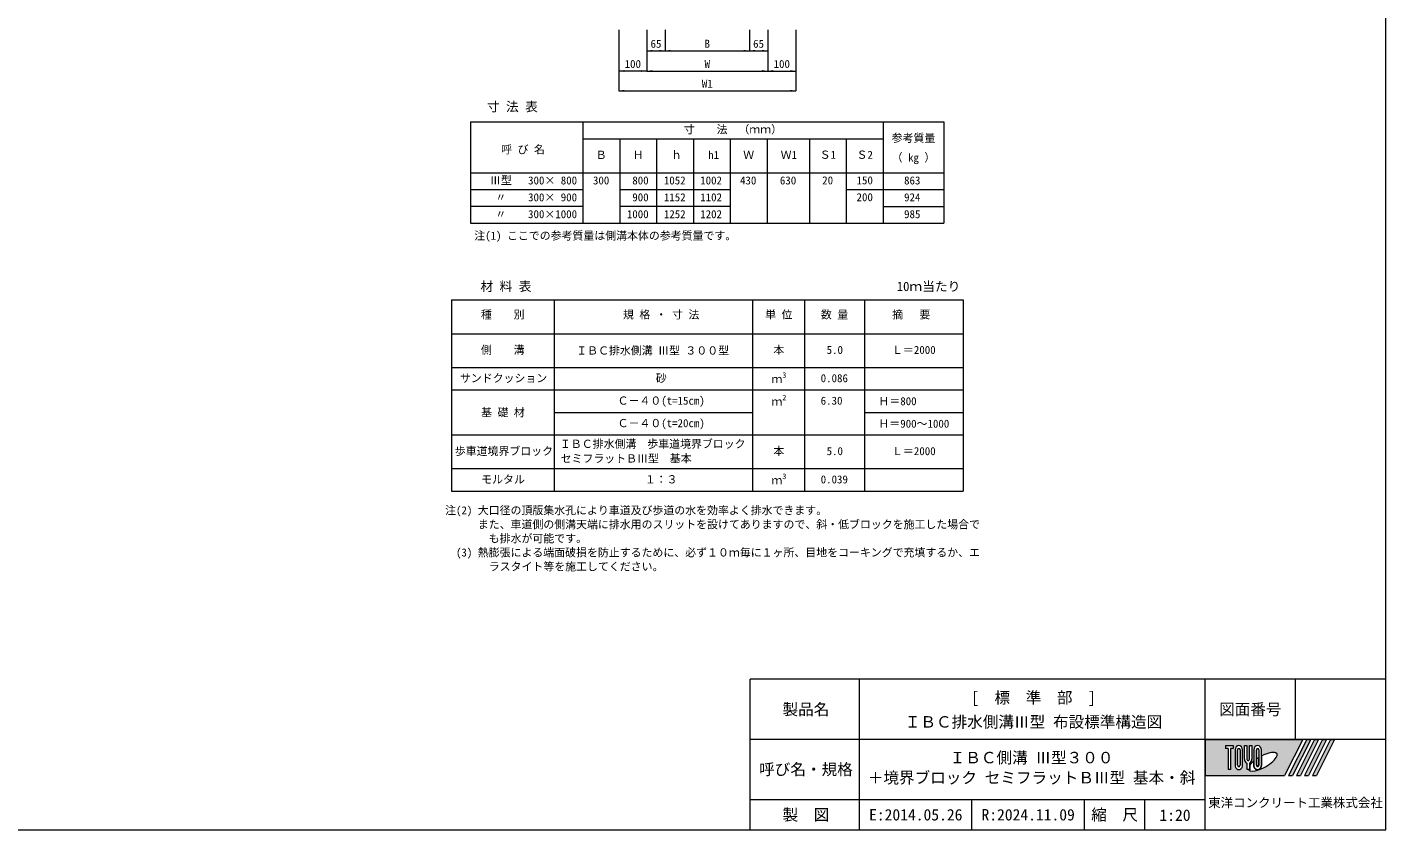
# Model space of a CAD drawing. Units: millimetres at full size. Extents: x 6872 to 78201, y -34623 to -7860.
# Drawn here: x 61321 to 66155, y -16634 to -13779 of the extents above; entities that cross this region are included whole.
import ezdxf
from ezdxf.enums import TextEntityAlignment as Align

# ---------------------------------------------------------------- set-up
doc = ezdxf.new("R2010")
doc.units = ezdxf.units.MM
doc.header["$LTSCALE"] = 16
for name, color, linetype, lineweight in [('0_2', 7, 'Continuous', 20), ('寸法線', 7, 'Continuous', 9), ('枠', 5, 'Continuous', 5)]:
    doc.layers.add(name, color=color, linetype=linetype, lineweight=lineweight)
doc.styles.add('ＭＳ ゴシック', font='')
doc.styles.get('ＭＳ ゴシック').set_extended_font_data('MS Gothic')

# ---------------------------------------------------------------- blocks, each defined once
blk = doc.blocks.new('filled_arrow')
at = {"color": 0, "linetype": 'Continuous', "lineweight": -2}
blk.add_solid([(7.5, 1.25), (0, 0), (7.5, -1.25)], dxfattribs=at)

msp = doc.modelspace()

# ---------------------------------------------------------------- hatches: boundary and pattern name
at = {"layer": '枠'}
h = msp.add_hatch(color=7, dxfattribs=at)
h.paths.add_polyline_path([(65512.2, -16312.32), (65512.2, -16440.89), (65795.05, -16440.89), (65859.34, -16312.32)])
edge = h.paths.add_edge_path(flags=16)
edge.add_ellipse((65717.57, -16391.47), major_axis=(50.37, 28.2), ratio=0.3471473, start_angle=-144.31122, end_angle=72.1899, ccw=False)
edge.add_ellipse((65698.91, -16403.64), major_axis=(0, 17.14), ratio=0.8463541, start_angle=-160.70346, end_angle=-90)
edge.add_line((65713.42, -16403.64), (65713.42, -16370.96))
edge = h.paths.add_edge_path(flags=16)
edge.add_ellipse((65698.91, -16349.57), major_axis=(0, 15.82), ratio=0.8463541, start_angle=-90, end_angle=90, ccw=False)
edge.add_line((65712.31, -16349.57), (65712.31, -16403.64))
edge.add_ellipse((65698.91, -16403.64), major_axis=(0, 15.82), ratio=0.8463541, start_angle=90, end_angle=-90, ccw=False)
edge.add_line((65685.52, -16403.64), (65685.52, -16349.57))
edge = h.paths.add_edge_path(flags=16)
edge.add_line((65703.38, -16349.57), (65703.38, -16403.64))
edge.add_ellipse((65698.91, -16403.64), major_axis=(0, 5.27), ratio=0.8463543, start_angle=90, end_angle=-90, ccw=False)
edge.add_line((65694.45, -16403.64), (65694.45, -16349.57))
edge.add_ellipse((65698.91, -16349.57), major_axis=(0, 5.27), ratio=0.8463543, start_angle=-90, end_angle=90, ccw=False)
edge = h.paths.add_edge_path(flags=16)
edge.add_line((65702.26, -16377.21), (65702.26, -16403.64))
edge.add_ellipse((65698.91, -16403.64), major_axis=(0, 3.96), ratio=0.8463541, start_angle=90, end_angle=-90, ccw=False)
edge.add_line((65695.56, -16403.64), (65695.56, -16381.54))
edge.add_ellipse((65717.57, -16391.47), major_axis=(50.37, 28.2), ratio=0.3471473, start_angle=107.79174, end_angle=126.47132, ccw=False)
edge = h.paths.add_edge_path(flags=16)
edge.add_line((65678.82, -16333.75), (65678.82, -16382.21))
edge.add_ellipse((65665.43, -16382.21), major_axis=(0, 15.82), ratio=0.8463541, start_angle=-163.34117, end_angle=-90, ccw=False)
edge.add_line((65669.9, -16397.13), (65669.9, -16419.46))
edge.add_line((65669.9, -16419.46), (65660.97, -16419.46))
edge.add_line((65660.97, -16419.46), (65660.97, -16397.13))
edge.add_ellipse((65665.43, -16382.21), major_axis=(0, 15.82), ratio=0.8463541, start_angle=90, end_angle=163.34117, ccw=False)
edge.add_line((65652.04, -16382.21), (65652.04, -16333.75))
edge.add_line((65652.04, -16333.75), (65660.97, -16333.75))
edge.add_line((65660.97, -16333.75), (65660.97, -16382.21))
edge.add_ellipse((65665.43, -16382.21), major_axis=(0, 5.27), ratio=0.8463543, start_angle=90, end_angle=-90)
edge.add_line((65669.9, -16382.21), (65669.9, -16333.75))
edge.add_line((65669.9, -16333.75), (65678.82, -16333.75))
edge = h.paths.add_edge_path(flags=16)
edge.add_line((65684.4, -16389.99), (65684.4, -16403.64))
edge.add_ellipse((65698.91, -16403.64), major_axis=(0, 17.14), ratio=0.8463541, start_angle=90, end_angle=-171.54427)
edge.add_ellipse((65717.57, -16391.47), major_axis=(50.37, 28.2), ratio=0.3471473, start_angle=-178.64954, end_angle=-148.29244, ccw=False)
edge.add_line((65667.97, -16420.78), (65671.01, -16420.78))
edge.add_line((65671.01, -16420.78), (65671.01, -16404.07))
edge.add_ellipse((65717.57, -16391.47), major_axis=(50.37, 28.2), ratio=0.3471473, start_angle=148.21912, end_angle=165.90812, ccw=False)
edge = h.paths.add_edge_path(flags=16)
edge.add_ellipse((65631.95, -16349.57), major_axis=(0, 15.82), ratio=0.8463541, start_angle=-90, end_angle=90, ccw=False)
edge.add_line((65645.34, -16349.57), (65645.34, -16403.64))
edge.add_ellipse((65631.95, -16403.64), major_axis=(0, 15.82), ratio=0.8463541, start_angle=90, end_angle=-90, ccw=False)
edge.add_line((65618.56, -16403.64), (65618.56, -16349.57))
edge = h.paths.add_edge_path(flags=16)
edge.add_line((65636.41, -16349.57), (65636.41, -16403.64))
edge.add_ellipse((65631.95, -16403.64), major_axis=(0, 5.27), ratio=0.8463543, start_angle=90, end_angle=-90, ccw=False)
edge.add_line((65627.48, -16403.64), (65627.48, -16349.57))
edge.add_ellipse((65631.95, -16349.57), major_axis=(0, 5.27), ratio=0.8463543, start_angle=-90, end_angle=90, ccw=False)
h.paths.add_polyline_path([(65611.86, -16333.75), (65611.86, -16344.3), (65602.93, -16344.3), (65602.93, -16419.46), (65594, -16419.46), (65594, -16344.3), (65585.07, -16344.3), (65585.07, -16333.75)], flags=16)
for points in [[(65809.2, -16440.89), (65823.34, -16440.89), (65887.63, -16312.32), (65873.48, -16312.32)], [(65915.91, -16312.32), (65901.77, -16312.32), (65837.48, -16440.89), (65851.63, -16440.89)], [(65944.2, -16312.32), (65930.05, -16312.32), (65865.77, -16440.89), (65879.91, -16440.89)], [(65972.48, -16312.32), (65958.34, -16312.32), (65894.05, -16440.89), (65908.2, -16440.89)]]:
    msp.add_hatch(color=7, dxfattribs=at).paths.add_polyline_path(points)

# ---------------------------------------------------------------- linework, layer by layer
at = {"layer": '0_2'}
for p, q in [((62898.68, -14116.03), (62898.68, -14476.48)), ((62898.68, -14116.03), (64582.61, -14116.03)), ((63297.68, -14116.03), (63297.68, -14476.48)), ((64366.43, -14116.03), (64366.43, -14476.48)), ((64582.61, -14116.03), (64582.61, -14476.48)), ((63297.68, -14176.03), (64366.43, -14176.03)), ((63428.93, -14176.03), (63428.93, -14476.48)), ((63560.18, -14176.03), (63560.18, -14476.48)), ((63691.43, -14176.03), (63691.43, -14476.48)), ((63822.68, -14176.03), (63822.68, -14476.48)), ((63953.93, -14176.03), (63953.93, -14476.48)), ((64103.93, -14176.03), (64103.93, -14476.48)), ((64235.18, -14176.03), (64235.18, -14476.48)), ((62898.68, -14296.48), (63404.94, -14296.48)), ((62898.68, -14296.48), (64079.94, -14296.48)), ((63522.68, -14296.48), (63972.68, -14296.48)), ((64061.19, -14296.48), (64582.61, -14296.48)), ((62898.68, -14356.48), (63297.68, -14356.48)), ((63428.93, -14356.48), (63822.68, -14356.48)), ((64235.18, -14356.48), (64582.61, -14356.48)), ((63297.68, -14416.48), (62898.68, -14416.48)), ((63822.68, -14416.48), (63428.93, -14416.48)), ((64366.43, -14416.48), (64582.61, -14416.48)), ((62898.68, -14476.48), (64582.61, -14476.48)), ((62830.61, -14749.2), (64650.68, -14749.2)), ((62830.61, -14749.2), (62830.61, -15429.21)), ((63196.64, -15429.21), (63196.64, -14749.2)), ((63902.83, -15429.21), (63902.83, -14749.2)), ((64087.39, -15429.21), (64087.39, -14749.2)), ((64300.67, -15429.21), (64300.67, -14749.2)), ((64650.68, -14749.2), (64650.68, -15429.21)), ((62830.61, -14869.2), (64650.68, -14869.2)), ((62830.61, -14989.2), (64650.68, -14989.2)), ((62830.61, -15069.2), (64650.68, -15069.2)), ((63196.64, -15149.21), (63902.83, -15149.21)), ((64300.67, -15149.21), (64650.68, -15149.21)), ((62830.61, -15229.21), (64650.68, -15229.21)), ((62830.61, -15349.21), (64650.68, -15349.21)), ((62830.61, -15429.21), (64650.68, -15429.21))]:
    msp.add_line(p, q, dxfattribs=at)
at = {"layer": '寸法線'}
for p, q in [((63425.64, -13789), (63425.64, -14005.12)), ((63425.64, -13789), (63425.64, -13934.86)), ((63525.64, -13789), (63525.64, -13862.93)), ((63525.64, -13804), (63525.64, -13934.86)), ((63525.64, -13804), (63525.64, -13934.86)), ((63590.64, -13789), (63590.64, -13862.93)), ((63590.64, -13789), (63590.64, -13862.93)), ((63890.64, -13789), (63890.64, -13862.93)), ((63890.64, -13789), (63890.64, -13862.93)), ((63955.64, -13789), (63955.64, -13862.93)), ((63955.64, -13804), (63955.64, -13934.86)), ((63955.64, -13804), (63955.64, -13934.86)), ((64055.64, -13789), (64055.64, -14005.12)), ((64055.64, -13789), (64055.64, -13934.86)), ((63525.64, -13862.93), (63590.64, -13862.93)), ((63590.64, -13862.93), (63890.64, -13862.93)), ((63890.64, -13862.93), (63955.64, -13862.93)), ((63525.64, -13934.86), (63425.64, -13934.86)), ((63525.64, -13934.86), (63955.64, -13934.86)), ((63955.64, -13934.86), (64055.64, -13934.86)), ((63425.64, -14005.12), (64055.64, -14005.12))]:
    msp.add_line(p, q, dxfattribs=at)
at = {"layer": '枠', "lineweight": 20}
for p, q in [((66155.05, -16633.75), (66155.05, -11119.46)), ((66155.05, -16098.04), (63893.53, -16098.04)), ((63893.53, -16633.75), (63893.53, -16098.04)), ((64282.43, -16633.75), (64282.43, -16098.04)), ((65512.2, -16633.75), (65512.2, -16098.04)), ((65833.63, -16312.32), (65833.63, -16098.04)), ((66155.05, -16312.32), (63893.53, -16312.32)), ((65512.2, -16526.61), (63893.53, -16526.61)), ((64682.43, -16633.75), (64682.43, -16526.61)), ((65082.43, -16633.75), (65082.43, -16526.61)), ((65297.43, -16633.75), (65297.43, -16526.61)), ((58155.05, -16633.75), (66155.05, -16633.75))]:
    msp.add_line(p, q, dxfattribs=at)
at = {"layer": '枠'}
for p, q in [((65512.2, -16312.32), (65512.2, -16440.89)), ((65512.2, -16312.32), (65859.34, -16312.32)), ((65585.07, -16333.75), (65585.07, -16344.3)), ((65585.07, -16333.75), (65611.86, -16333.75)), ((65611.86, -16333.75), (65611.86, -16344.3)), ((65652.04, -16382.21), (65652.04, -16333.75)), ((65652.04, -16333.75), (65660.97, -16333.75)), ((65660.97, -16333.75), (65660.97, -16382.21)), ((65669.9, -16382.21), (65669.9, -16333.75)), ((65669.9, -16333.75), (65678.82, -16333.75)), ((65678.82, -16333.75), (65678.82, -16382.21)), ((65859.34, -16312.32), (65795.05, -16440.89)), ((65873.48, -16312.32), (65809.2, -16440.89)), ((65887.63, -16312.32), (65823.34, -16440.89)), ((65901.77, -16312.32), (65837.48, -16440.89)), ((65915.91, -16312.32), (65851.63, -16440.89)), ((65930.05, -16312.32), (65865.77, -16440.89)), ((65873.48, -16312.32), (65887.63, -16312.32)), ((65944.2, -16312.32), (65879.91, -16440.89)), ((65958.34, -16312.32), (65894.05, -16440.89)), ((65901.77, -16312.32), (65915.91, -16312.32)), ((65972.48, -16312.32), (65908.2, -16440.89)), ((65930.05, -16312.32), (65944.2, -16312.32)), ((65958.34, -16312.32), (65972.48, -16312.32)), ((65594, -16344.3), (65585.07, -16344.3)), ((65594, -16344.3), (65594, -16419.46)), ((65602.93, -16344.3), (65602.93, -16419.46)), ((65611.86, -16344.3), (65602.93, -16344.3)), ((65618.56, -16349.57), (65618.56, -16403.64)), ((65627.48, -16403.64), (65627.48, -16349.57)), ((65636.41, -16349.57), (65636.41, -16403.64)), ((65645.34, -16403.64), (65645.34, -16349.57)), ((65685.52, -16349.57), (65685.52, -16403.64)), ((65694.45, -16403.64), (65694.45, -16349.57)), ((65695.56, -16403.64), (65695.56, -16381.54)), ((65702.26, -16377.21), (65702.26, -16403.64)), ((65703.38, -16349.57), (65703.38, -16403.64)), ((65712.31, -16403.64), (65712.31, -16349.57)), ((65713.42, -16403.64), (65713.42, -16370.96)), ((65602.93, -16419.46), (65594, -16419.46)), ((65660.97, -16397.13), (65660.97, -16419.46)), ((65669.9, -16419.46), (65660.97, -16419.46)), ((65667.97, -16420.78), (65671.01, -16420.78)), ((65669.9, -16397.13), (65669.9, -16419.46)), ((65671.01, -16404.07), (65671.01, -16420.78)), ((65684.4, -16389.99), (65684.4, -16403.64)), ((65512.2, -16440.89), (65795.05, -16440.89)), ((65809.2, -16440.89), (65823.34, -16440.89)), ((65837.48, -16440.89), (65851.63, -16440.89)), ((65865.77, -16440.89), (65879.91, -16440.89)), ((65894.05, -16440.89), (65908.2, -16440.89))]:
    msp.add_line(p, q, dxfattribs=at)
for centre, major_axis, ratio, start_param, end_param in [((65631.95, -16349.57), (0, 15.82), 0.846354, 4.712389, 7.8539816), ((65698.91, -16349.57), (0, 15.82), 0.846354, 4.712389, 7.8539816), ((65631.95, -16349.57), (0, 5.27), 0.846354, 4.712389, 7.8539816), ((65665.43, -16382.21), (0, 15.82), 0.846354, 1.5707963, 2.8017557), ((65665.43, -16382.21), (0, 5.27), 0.846354, 1.5707963, 4.712389), ((65665.43, -16382.21), (0, 15.82), 0.846354, 3.4814296, 4.712389), ((65698.91, -16349.57), (0, 5.27), 0.846354, 4.712389, 7.8539816), ((65717.57, -16391.47), (50.37, 28.2), 0.347147, 1.6817405, 1.8219833), ((65717.57, -16391.47), (50.37, 28.2), 0.347147, 4.2621853, 7.7429163), ((65631.95, -16403.64), (0, 15.82), 0.846354, 1.5707963, 4.712389), ((65631.95, -16403.64), (0, 5.27), 0.846354, 1.5707963, 4.712389), ((65717.57, -16391.47), (50.37, 28.2), 0.347147, 3.2093975, 4.2004451), ((65717.57, -16391.47), (50.37, 28.2), 0.347147, 2.0815197, 2.5155126), ((65698.91, -16403.64), (0, 17.14), 0.846354, 1.5707963, 3.3154679), ((65698.91, -16403.64), (0, 15.82), 0.846354, 1.5707963, 4.712389), ((65698.91, -16403.64), (0, 5.27), 0.846354, 1.5707963, 4.712389), ((65698.91, -16403.64), (0, 3.96), 0.846354, 1.5707963, 4.712389), ((65698.91, -16403.64), (0, 17.14), 0.846354, 3.5338438, 4.712389)]:
    msp.add_ellipse(centre, major_axis=major_axis, ratio=ratio, start_param=start_param, end_param=end_param, dxfattribs=at)

# ---------------------------------------------------------------- block references
at = {"layer": '寸法線', "xscale": 2.67, "yscale": 2.67}
for p in [(63525.64, -13862.93), (63590.64, -13862.93), (63890.64, -13862.93), (63425.64, -13934.86), (63525.64, -13934.86), (63955.64, -13934.86), (63425.64, -14005.12)]:
    msp.add_blockref('filled_arrow', p, dxfattribs=at)
at = {"layer": '寸法線', "xscale": 2.67, "yscale": 2.67, "rotation": 180}
for p in [(63590.64, -13862.93), (63890.64, -13862.93), (63955.64, -13862.93), (63525.64, -13934.86), (63955.64, -13934.86), (64055.64, -13934.86), (64055.64, -14005.12)]:
    msp.add_blockref('filled_arrow', p, dxfattribs=at)

# ---------------------------------------------------------------- texts
at = {"layer": '0_2', "style": 'ＭＳ ゴシック'}
for s, height, p in [('寸 法 表', 33.23, (62956.37, -14088.38)), ('参考質量', 28.48, (64396.75, -14195.78)), ('呼 び 名', 28.48, (63007.5, -14236.9)), ('Ｂ', 28.48, (63343.91, -14256.18)), ('Ｈ', 28.48, (63475.56, -14256.18)), ('ｈ', 28.48, (63611.63, -14256.18)), ('h1', 28.48, (63743.83, -14256.18)), ('Ｗ', 28.48, (63868.54, -14256.18)), ('Ｗ1', 28.48, (64001.74, -14256.18)), ('（ kg ）', 28.48, (64396.75, -14265.44)), ('\u3000Ⅲ型 \u3000300× 800', 28.48, (62928.31, -14346.86)), ('300', 28.48, (63333.92, -14346.86)), (' 800', 28.48, (63454.5, -14346.86)), ('1052', 28.48, (63586.21, -14346.86)), ('1002', 28.48, (63715.5, -14346.86)), ('430', 28.48, (63857.11, -14346.86)), ('630', 28.48, (63999.04, -14346.86)), ('20', 28.48, (64149.64, -14346.54)), ('150', 28.48, (64271.77, -14346.54)), ('863', 28.48, (64440.91, -14346.86)), ('\u3000 〃\u3000  300× 900', 28.48, (62928.31, -14406.86)), (' 900', 28.48, (63454.5, -14406.86)), ('1152', 28.48, (63586.21, -14406.86)), ('1102', 28.48, (63715.5, -14406.86)), ('200', 28.48, (64271.77, -14406.54)), ('924', 28.48, (64440.91, -14406.86)), ('\u3000 〃\u3000  300×1000', 28.48, (62928.31, -14466.86)), ('1000', 28.48, (63454.5, -14466.86)), ('1252', 28.48, (63586.21, -14466.86)), ('1202', 28.48, (63715.5, -14466.86)), ('985', 28.48, (64440.91, -14466.86)), ('注(1) ここでの参考質量は側溝本体の参考質量です。', 28.48, (62911.54, -14543.27)), ('材 料 表', 33.23, (62933.69, -14727.57)), ('10ｍ当たり', 33.23, (64414.69, -14727.57)), ('種 \u3000 別', 28.48, (62935.32, -14823.98)), ('数 量', 28.48, (64144.98, -14823.98)), ('摘 \u3000要', 28.48, (64398.42, -14823.98)), ('側    溝', 28.48, (62935.32, -14949.67)), (' 5.0  ', 28.48, (64145.89, -14949.67)), ('サンドクッション', 28.48, (62860.42, -15050.23)), ('ｍ', 28.48, (63968.88, -15053.3)), ('3', 19.94, (64007.73, -15032.3)), (' 0.086', 28.48, (64124.8, -15050.23)), ('ｍ', 28.48, (63968.88, -15133.3)), ('2', 19.94, (64007.73, -15112.3)), (' 6.30', 28.48, (64124.8, -15130.23)), ('歩車道境界ブロック', 28.48, (62842.27, -15309.67)), ('ＩＢＣ排水側溝\u3000歩車道境界ブロック', 28.48, (63216.36, -15283.97)), (' 5.0 ', 28.48, (64145.89, -15309.67)), ('セミフラットＢⅢ型\u3000基本', 28.48, (63218.85, -15335.91)), ('モルタル', 28.48, (62936.22, -15410.23)), ('3', 19.94, (64007.73, -15392.3)), ('ｍ', 28.48, (63968.88, -15413.3)), (' 0.039', 28.48, (64124.8, -15410.23))]:
    msp.add_text(s, height=height, dxfattribs=at).set_placement(p, align=Align.BOTTOM_LEFT)
for s, height, p in [('寸\u3000  法\u3000（ｍｍ）', 28.48, (63832.05, -14165.47)), ('Ｓ1', 28.48, (64169.55, -14255.63)), ('Ｓ2', 28.48, (64300.8, -14255.63)), ('規 格 ・ 寸 法', 28.48, (63576.62, -14823.98)), ('単 位', 28.48, (63995.11, -14823.98)), ('本', 28.48, (63995.11, -14949.67)), ('Ｌ＝2000', 28.48, (64475.67, -14949.67)), ('砂', 28.48, (63576.62, -15050.23)), ('Ｃ－４０(t=15cm)', 28.48, (63576.62, -15130.23)), ('Ｃ－４０(t=20cm)', 28.48, (63576.62, -15210.23)), ('本', 28.48, (63995.11, -15309.67)), ('Ｌ＝2000', 28.48, (64475.67, -15309.67)), ('１：３', 28.48, (63576.62, -15410.23)), ('1:20', 40.82, (65404.93, -16614.37))]:
    msp.add_text(s, height=height, dxfattribs=at).set_placement(p, align=Align.BOTTOM_CENTER)
for s, p in [('ＩＢＣ排水側溝 Ⅲ型 ３００型', (63546.25, -14929.2)), ('基 礎 材', (63013.62, -15149.21)), ('Ｈ＝800      ', (64475.68, -15109.21)), ('Ｈ＝900～1000', (64475.68, -15189.21))]:
    msp.add_text(s, height=28.48, dxfattribs=at).set_placement(p, align=Align.MIDDLE_CENTER)
for s, p in [('注(2) 大口径の頂版集水孔により車道及び歩道の水を効率よく排水できます。', (62807.69, -15483.2)), ('\u3000\u3000\u3000また、車道側の側溝天端に排水用のスリットを設けてありますので、斜・低ブロックを施工した場合で', (62807.69, -15533.2)), ('\u3000\u3000\u3000\u3000も排水が可能です。', (62807.69, -15583.2)), ('\u3000(3) 熱膨張による端面破損を防止するために、必ず１０ｍ毎に１ヶ所、目地をコーキングで充填するか、エ', (62807.69, -15633.2)), ('\u3000\u3000\u3000\u3000ラスタイト等を施工してください。', (62807.69, -15683.2))]:
    msp.add_text(s, height=28.48, dxfattribs=at).set_placement(p, align=Align.TOP_LEFT)
at = {"layer": '寸法線', "style": 'ＭＳ ゴシック'}
for s, p in [('65', (63558.14, -13837.93)), ('B', (63740.64, -13837.93)), ('65', (63923.14, -13837.93)), ('100', (63475.64, -13909.86)), ('W', (63740.64, -13909.86)), ('100', (64005.64, -13909.86)), ('W1', (63740.64, -13980.12))]:
    msp.add_text(s, height=28.48, dxfattribs=at).set_placement(p, align=Align.MIDDLE_CENTER)
at = {"layer": '枠', "color": 7, "style": 'ＭＳ ゴシック'}
for s, height, p in [('[\u3000標\u3000準\u3000部\u3000]', 40.69, (64901.35, -16163.43)), ('製品名', 40.69, (64091.61, -16205.18)), ('図面番号', 40.69, (65672.91, -16205.18)), ('ＩＢＣ排水側溝Ⅲ型 布設標準構造図', 40.69, (64901.35, -16249.88)), ('呼び名・規格', 40.69, (64091.61, -16418.58)), ('東洋コンクリート工業株式会社', 32.55, (65833.63, -16537.22)), ('製\u3000図', 40.69, (64091.61, -16580.18)), ('E:2014.05.26', 40.69, (64482.43, -16580.18)), ('R:2024.11.09', 40.69, (64882.43, -16580.18)), ('縮\u3000尺', 40.69, (65189.93, -16580.18))]:
    msp.add_text(s, height=height, dxfattribs=at).set_placement(p, align=Align.MIDDLE_CENTER)
for s, p in [('ＩＢＣ側溝 Ⅲ型３００', (64603.14, -16356.55)), ('＋境界ブロック セミフラットＢⅢ型 基本・斜', (64311.77, -16427.98))]:
    msp.add_text(s, height=40.69, dxfattribs=at).set_placement(p, align=Align.TOP_LEFT)

doc.saveas('drawing.dxf')
